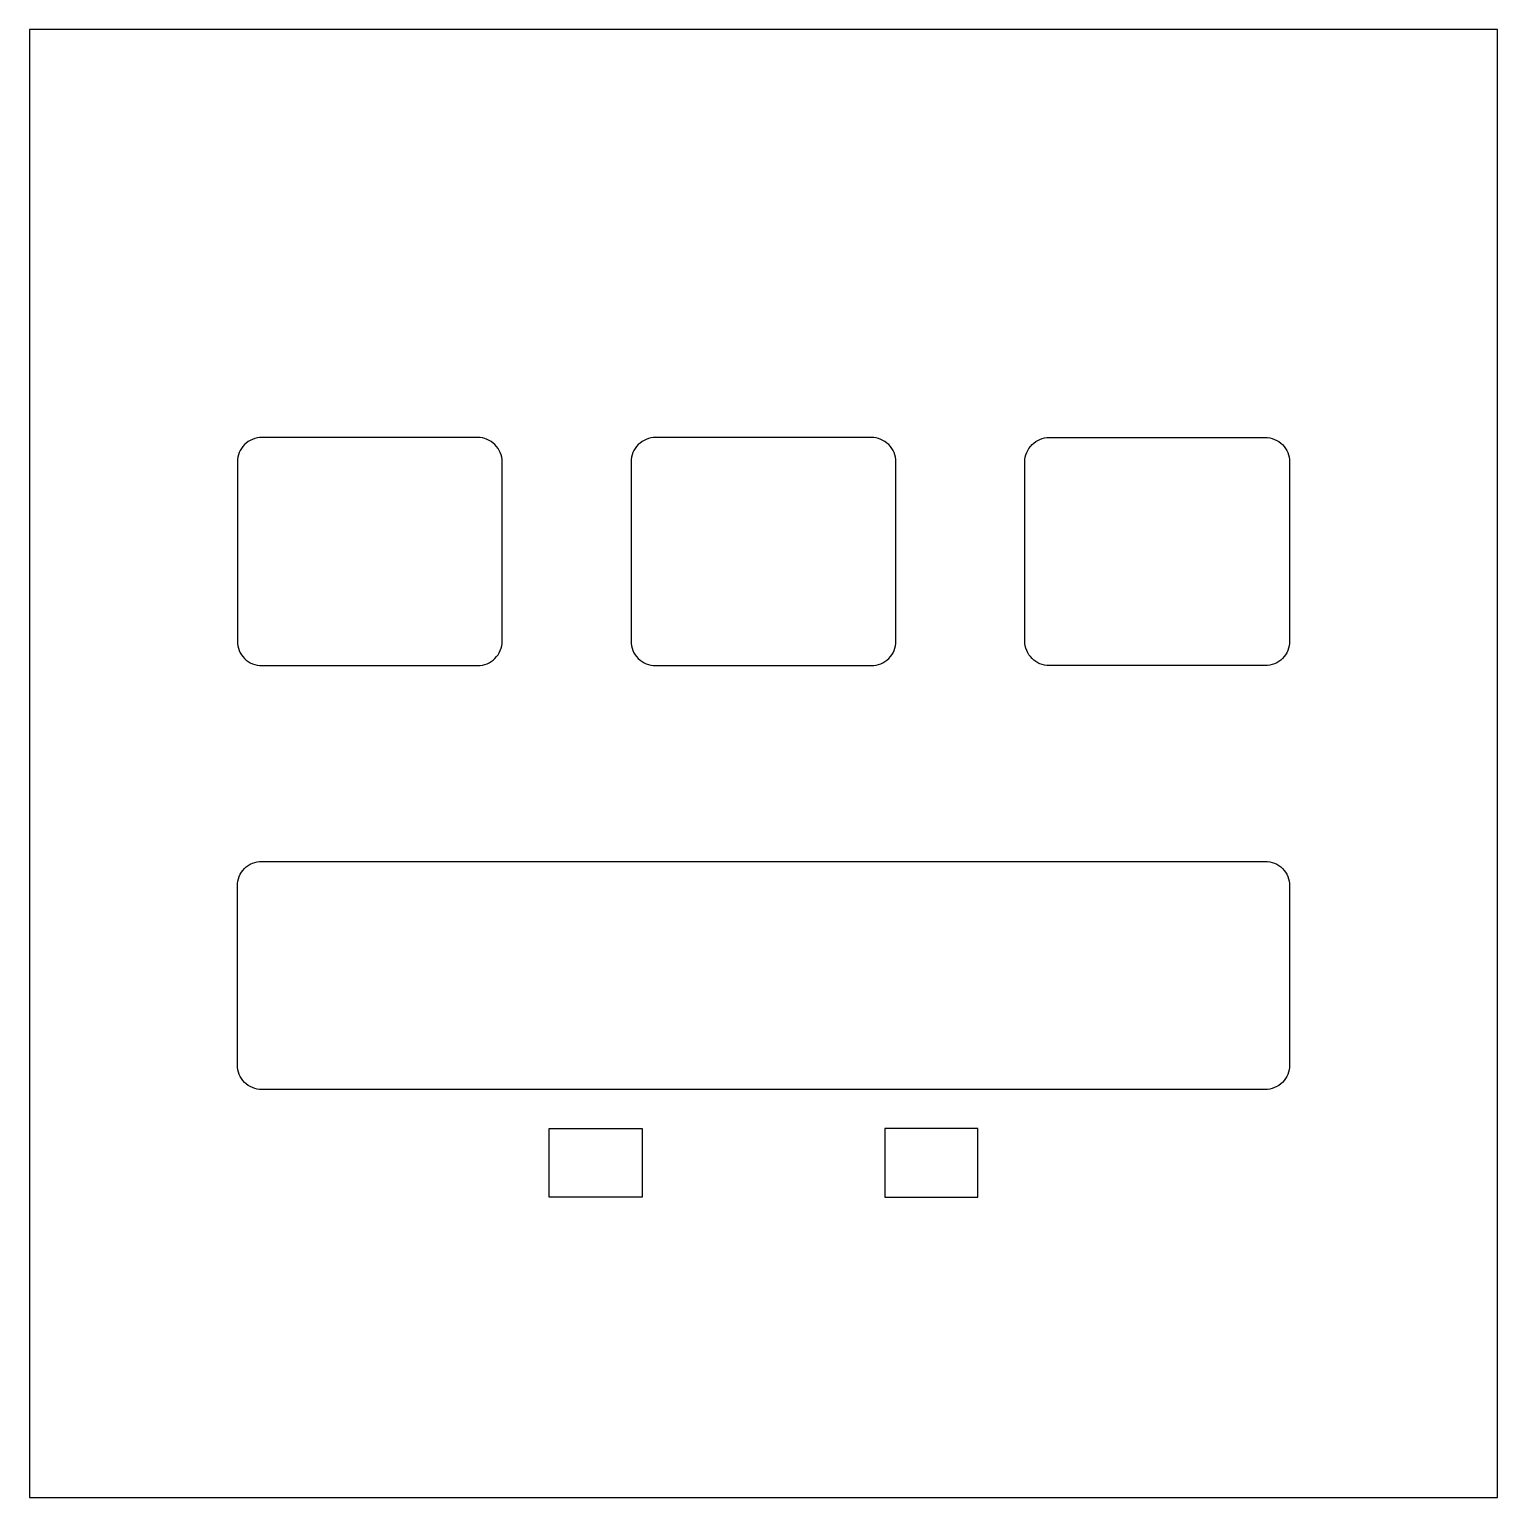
# Model space of a CAD drawing. Header units: inches. Extents: x 0 to 30, y 0 to 30.
import ezdxf

# ---------------------------------------------------------------- set-up
doc = ezdxf.new("R2010")
doc.units = ezdxf.units.IN
doc.header["$MEASUREMENT"] = 0
for name, color, linetype in [('glassOutline', 7, 'Continuous'), ('lightMask-large-lower', 2, 'Continuous'), ('lightMask-small-upper', 2, 'Continuous')]:
    doc.layers.add(name, color=color, linetype=linetype)

msp = doc.modelspace()

# ---------------------------------------------------------------- linework, layer by layer
at = {"layer": 'glassOutline'}
msp.add_lwpolyline([(0, 0), (30, 0), (30, 30), (0, 30)], close=True, dxfattribs=at)
at = {"layer": 'lightMask-large-lower'}
msp.add_lwpolyline([(4.25, 8.839), (4.25, 12.5, -0.414214), (4.75, 13), (25.25, 13, -0.414214), (25.75, 12.5), (25.75, 8.839, -0.414214), (25.25, 8.339), (4.75, 8.339, -0.414214)], format="xyb", close=True, dxfattribs=at)
for points in [[(10.62, 7.539), (12.52, 7.539), (12.52, 6.139), (10.62, 6.139)], [(19.38, 7.539), (17.48, 7.539), (17.48, 6.139), (19.38, 6.139)]]:
    msp.add_lwpolyline(points, close=True, dxfattribs=at)
at = {"layer": 'lightMask-small-upper'}
for points in [[(9.66, 17.5), (9.66, 21.161, 0.414214), (9.16, 21.661), (4.75, 21.661, 0.414214), (4.25, 21.161), (4.25, 17.5, 0.414214), (4.75, 17), (9.16, 17, 0.414214)], [(17.705, 17.5), (17.705, 21.161, 0.414214), (17.205, 21.661), (12.795, 21.661, 0.414214), (12.295, 21.161), (12.295, 17.5, 0.414214), (12.795, 17), (17.205, 17, 0.414214)], [(20.34, 17.5), (20.34, 21.161, -0.414214), (20.84, 21.661), (25.25, 21.661, -0.414214), (25.75, 21.161), (25.75, 17.5, -0.414214), (25.25, 17), (20.84, 17, -0.414214)]]:
    msp.add_lwpolyline(points, format="xyb", close=True, dxfattribs=at)

doc.saveas('drawing.dxf')
